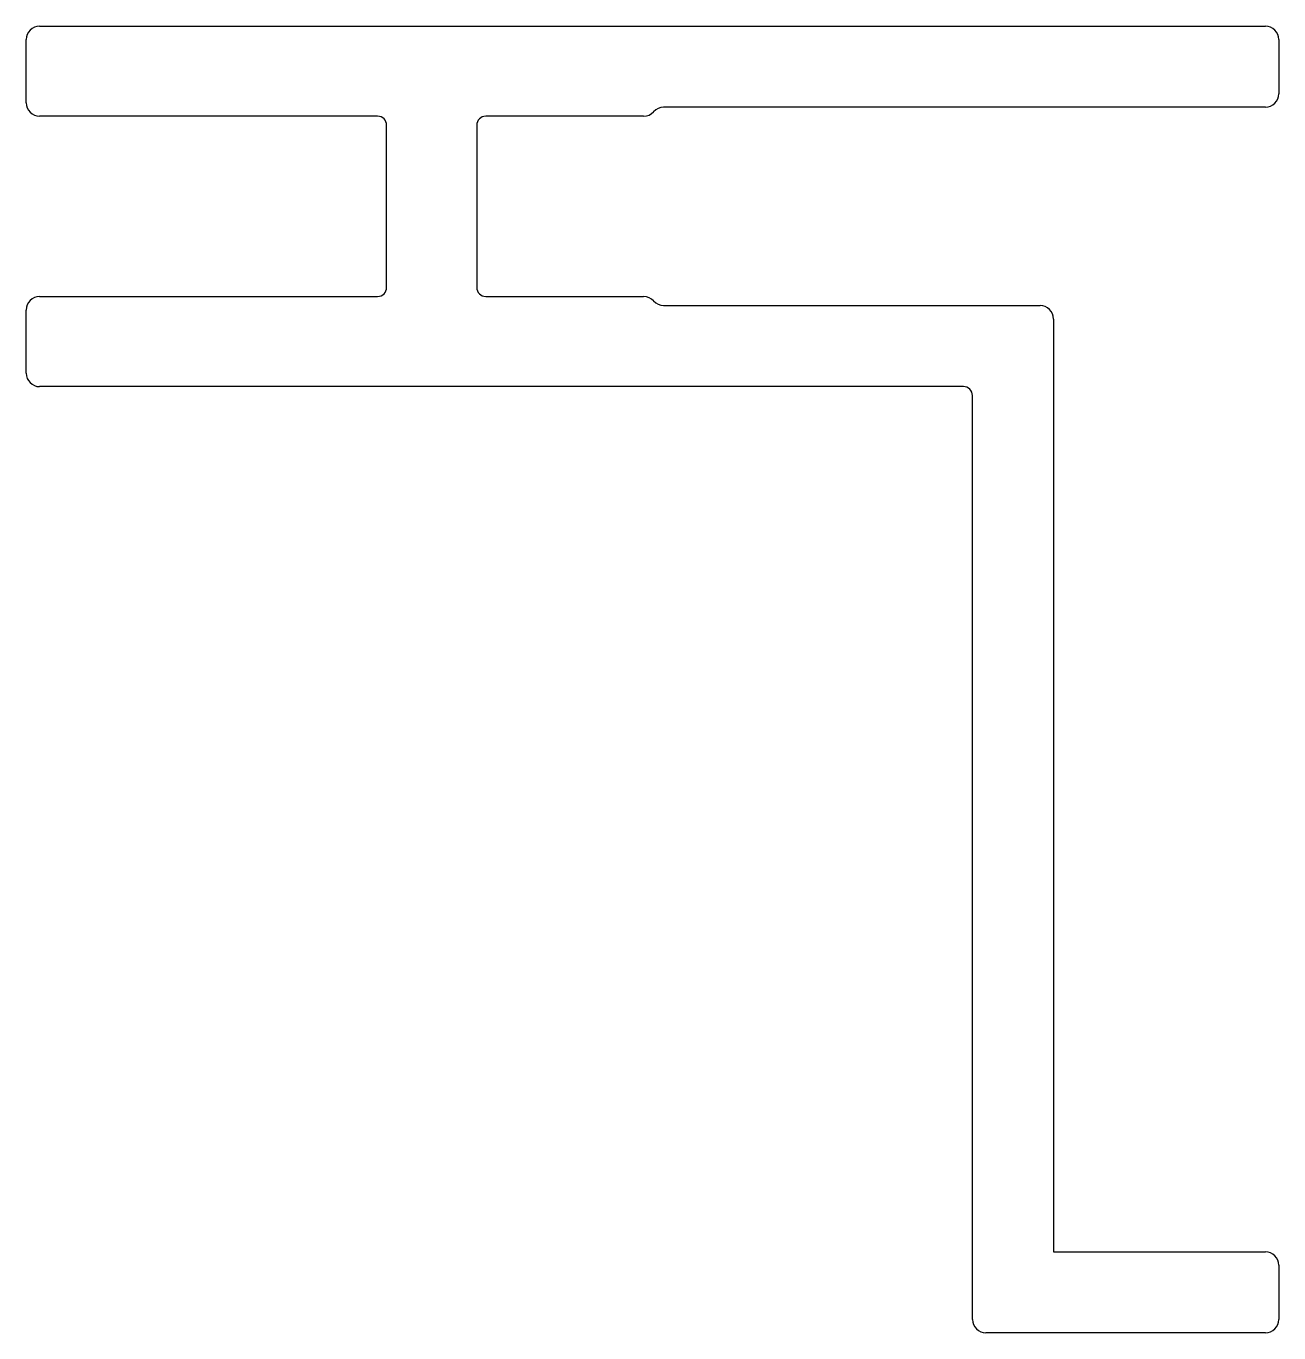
# Model space of a CAD drawing. Extents: x 662.1 to 689.9, y 362.5 to 391.5.
import ezdxf

# ---------------------------------------------------------------- set-up
doc = ezdxf.new("R2010")
doc.units = 0
doc.layers.get('0').update_dxf_attribs({"linetype": 'CONTINUOUS'})

msp = doc.modelspace()

# ---------------------------------------------------------------- linework, layer by layer
for p, q in [((662.437, 391.452), (689.637, 391.452)), ((662.137, 389.752), (662.137, 391.152)), ((689.937, 391.152), (689.937, 389.952)), ((689.637, 389.652), (676.284, 389.652)), ((669.937, 389.452), (662.437, 389.452)), ((670.137, 385.702), (670.137, 389.252)), ((672.137, 389.252), (672.137, 385.702)), ((675.837, 389.452), (672.337, 389.452)), ((670.137, 385.652), (670.137, 385.702)), ((672.137, 385.702), (672.137, 385.652)), ((662.437, 385.452), (669.937, 385.452)), ((672.337, 385.452), (675.837, 385.452)), ((662.137, 383.752), (662.137, 385.152)), ((676.284, 385.252), (684.637, 385.252)), ((684.937, 384.952), (684.937, 364.252)), ((682.937, 383.452), (662.437, 383.452)), ((683.137, 362.752), (683.137, 383.252)), ((684.937, 364.252), (689.637, 364.252)), ((689.937, 363.952), (689.937, 362.752)), ((689.637, 362.452), (683.437, 362.452))]:
    msp.add_line(p, q)
for centre, radius, start, end in [((662.437, 391.152), 0.3, 90, 180), ((689.637, 391.152), 0.3, 0, 90), ((689.637, 389.952), 0.3, 270, 0), ((662.437, 389.752), 0.3, 180, 270), ((675.837, 389.752), 0.3, 270, 318.1897), ((676.284, 389.352), 0.3, 90, 138.1897), ((669.937, 389.252), 0.2, 0, 90), ((672.337, 389.252), 0.2, 90, 180), ((662.437, 385.152), 0.3, 90, 180), ((669.937, 385.652), 0.2, 270, 0), ((672.337, 385.652), 0.2, 180, 270), ((675.837, 385.152), 0.3, 41.8103, 90), ((676.284, 385.552), 0.3, 221.8103, 270), ((684.637, 384.952), 0.3, 0, 90), ((662.437, 383.752), 0.3, 180, 270), ((682.937, 383.252), 0.2, 0, 90), ((689.637, 363.952), 0.3, 0, 90), ((683.437, 362.752), 0.3, 180, 270), ((689.637, 362.752), 0.3, 270, 0)]:
    msp.add_arc(centre, radius, start, end)

doc.saveas('drawing.dxf')
